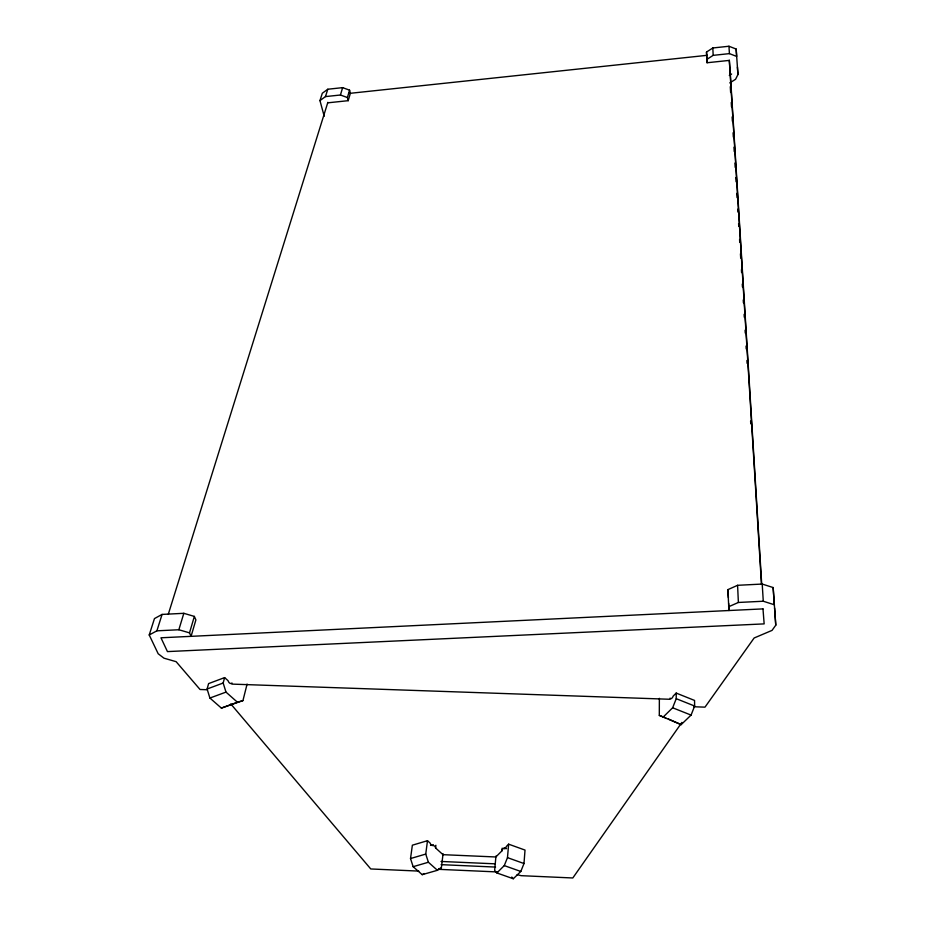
<?xml version="1.0" encoding="UTF-8"?>
<svg xmlns="http://www.w3.org/2000/svg" width="925" height="925" viewBox="0 0 925 925"><rect width="100%" height="100%" fill="white"/><g stroke="black" fill="none" stroke-linecap="round" stroke-linejoin="round"><path stroke-width="1.39" d="M670.093 698.121A3.7 1.549 -69.6 0 0 673.273 695.982L676.198 693.079L694.548 700.433L694.64 706.041L691.067 715.094L681.17 724.633L659.305 715.395L659.363 698.329M495.962 856.018L494.644 870.402L496.852 872.946L513.294 878.75L520.81 871.466L523.989 863.534L525.018 850.075L508.634 844.178L506.426 846.398A3.284 1.122 -71.7 0 1 504.09 847.728M496.852 872.946L504.275 865.603L507.478 857.648L508.634 844.178M430.507 845.381A3.561 1.966 7 0 1 434.183 845.889A3.561 1.966 7 0 1 435.536 847.924L442.994 854.677L495.835 856.978L501.986 850.803L502.217 848.132M433.247 844.675A3.261 1.665 75.7 0 1 430.16 843.114L427.489 840.698L412.365 845.196L410.515 858.55L413.14 866.69L422.205 874.668L437.421 870.298L441.329 868.032L443.075 853.694M435.536 847.924L435.872 845.265M437.421 870.298L428.402 862.25L425.743 854.076L427.489 840.698M231.978 682.985A3.596 2.197 71.5 0 1 228.024 680.65L224.613 677.609L208.599 683.598L207.108 689.009L209.906 698.04L221.376 708.087L242.94 700.607L247.091 684.072M242.94 700.607L237.436 702.237L225.989 692.108L223.168 683.02L224.613 677.609M327.693 102.837L348.205 100.675L350.378 93.286L349.569 90.164L342.643 87.644L327.797 89.239L322.316 93.24L319.958 100.605L324.224 116.273M194.354 616.408L195.892 619.889L191.07 636.342L189.509 632.862L194.354 616.408L183.821 613.31L162.072 614.42L154.463 618.582L149.226 634.978L158.175 653.744L163.945 658.172L176.12 661.676L200.043 689.495L207.258 689.738M348.205 100.675L347.395 97.541L349.569 90.164M149.226 634.978L156.892 630.827L178.849 629.752L183.821 613.31M319.958 100.605L325.473 96.593L340.423 95.009L342.643 87.644M168.258 614.385L327.855 102.34M156.892 630.827L162.072 614.42M325.473 96.593L327.797 89.239M662.843 717.395L672.637 707.775L676.244 698.687L676.198 693.079M737.422 67.097L737.942 74.555L735.572 79.284L729.744 82.938M681.922 722.402L572.806 877.975L521.087 875.674L517.156 874.611M774.583 608.003L775.774 625.196L772.04 630.388L754.129 637.996L704.989 707.151L693.808 706.758M730.299 73.699L729.328 60.403L707.07 62.75L706.503 52.054L712.828 47.973L728.958 46.25L736.161 49.048L737.942 74.555M706.793 59.443L713.175 55.35L729.409 53.627L736.67 56.437L736.161 49.048M729.293 75.457L731.606 74M422.205 874.668L424.182 873.524M728.646 603.389L728.935 610.535L727.882 589.641L737.583 585.305L762.212 584.057L773.15 587.548L775.774 625.196M728.565 606.777L738.381 602.464L763.275 601.238L774.329 604.753L773.15 587.548M207.108 689.009L223.168 683.02M209.906 698.04L225.989 692.108M221.376 708.087L237.436 702.237M410.515 858.55L425.743 854.076M413.14 866.69L428.402 862.25M438.577 868.829L441.329 868.032M348.644 93.471L707.347 55.292M231.886 684.107L669.978 699.277M441.017 861.452L494.898 863.823M441.132 864.655L495.58 867.072M438.542 869.327L497.731 871.963M418.805 871.096L370.763 868.957L230.741 703.89M178.849 629.752L189.509 632.862M504.275 865.603L520.81 871.466M507.478 857.648L523.989 863.534M340.423 95.009L347.395 97.541M659.305 715.395L665.815 717.973M668.417 719.003L681.17 724.633M672.637 707.775L691.067 715.094M676.244 698.687L694.64 706.041M511.768 877.039L513.294 878.75M727.882 589.641L728.414 597.677M706.503 52.054L707.07 62.75M728.958 46.25L729.409 53.627M762.212 584.057L763.275 601.238M730.207 72.023L761.668 583.548M729.316 60.206L761.483 584.415M730.288 86.684L730.634 92.442M731.247 102.525L731.513 106.849M732.126 116.943L732.392 121.256M733.086 132.784L733.352 137.108M733.964 147.202L734.23 151.527M734.924 163.054L735.19 167.367M735.803 177.461L736.069 181.786M736.763 193.313L737.028 197.626M737.734 209.154L737.907 212.045M738.601 223.573L738.774 226.452M739.572 239.413L739.746 242.304M740.439 253.832L740.705 258.156M741.411 269.684L741.584 272.563M742.278 284.091L742.451 286.97M743.249 299.943L743.423 302.822M744.116 314.35L744.29 317.229M745.087 330.202L745.261 333.081M746.047 346.054L746.221 348.933M746.926 360.461L747.099 363.34M750.603 420.979L750.776 423.858M712.828 47.973L713.175 55.35M737.583 585.305L738.381 602.464M501.986 850.803A3.573 1.977 5.6 0 1 502.922 848.861A3.573 1.977 5.6 0 1 506.565 848.664M762.986 608.893L160.962 637.788L167.448 651.593L764.154 623.889L762.986 608.893"/></g></svg>
